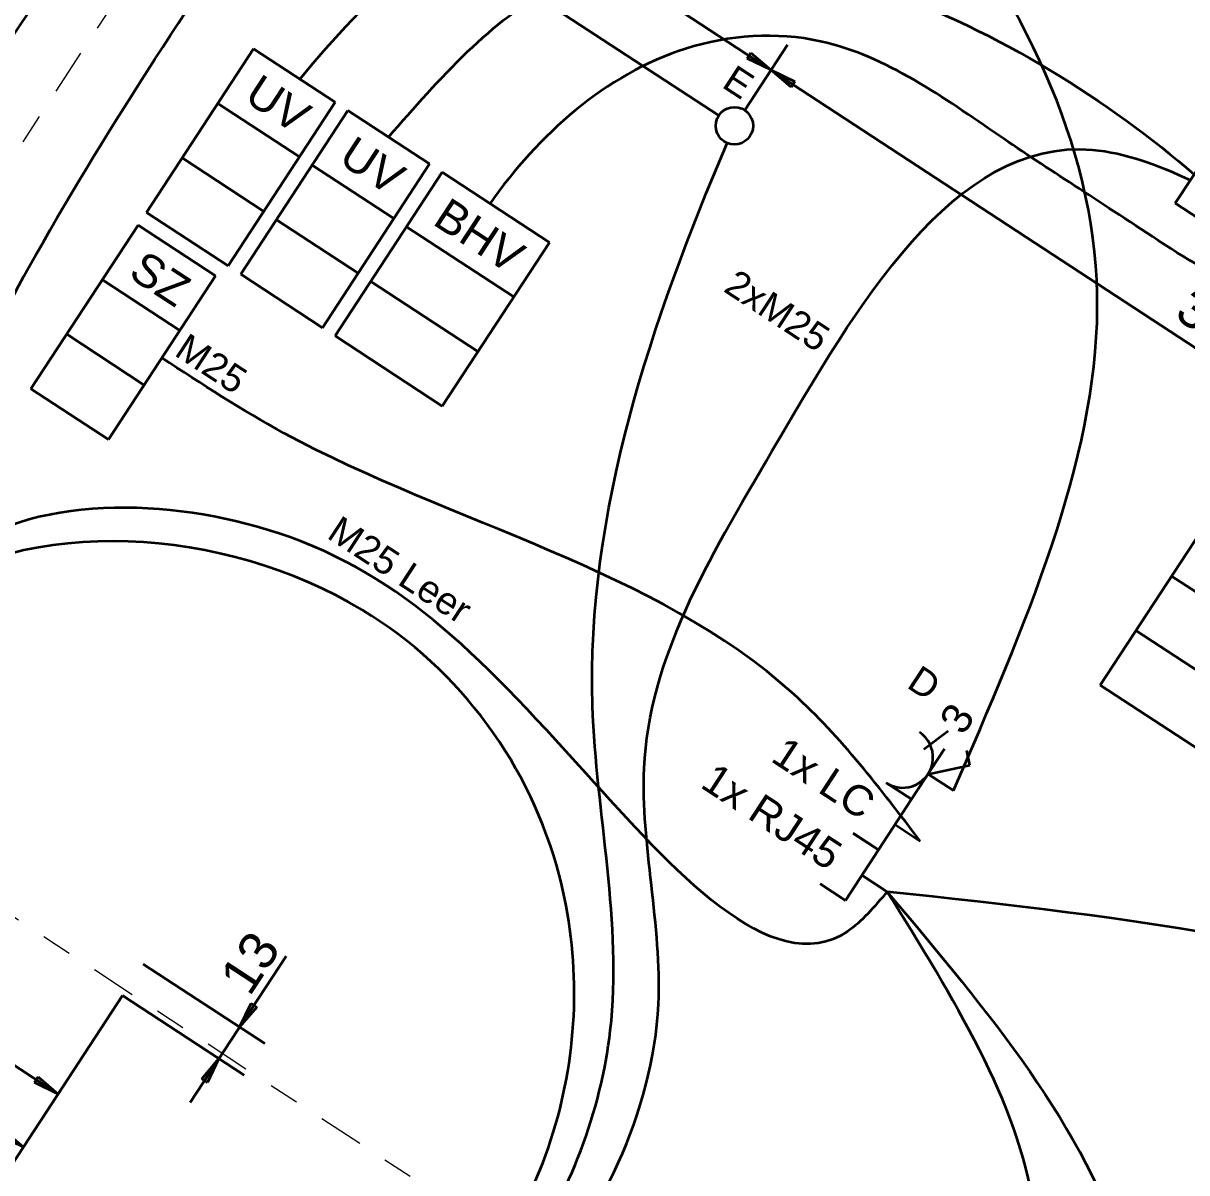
# Model space of a CAD drawing. Header units: metres. Extents: x 2696276 to 2696381, y 1245119 to 1245220.
# Drawn here: x 2696302.279 to 2696306.132, y 1245178.768 to 1245182.574 of the extents above; entities that cross this region are included whole.
import ezdxf
from ezdxf.lldxf.tags import DXFTag

# ---------------------------------------------------------------- set-up
doc = ezdxf.new("R2010")
doc.units = ezdxf.units.M
doc.linetypes.add('000_hbf_Strichpunkt 3_1_1mm Achsen', pattern=[0.25, 0.15, -0.05, 0, -0.05])
for name, color, linetype, lineweight, true_color in [('011_232.51_Lichtinstallationen allgemein', 150, 'Continuous', 35, 0x0080ff), ('011_232.51_Lichtinstallationen allgemein_Deckenltg', 150, 'Continuous', 35, 0x0080ff), ('014_232.62_Storeninstallationen_Deckenltg', 1, 'Continuous', 35, 0xff0000), ('016_232.70_HLKS-Installation', 5, 'Continuous', 35, 0x0000ff), ('016_232.70_HLKS-Installation_Bodenltg', 5, 'STRICHLINIE', 35, 0x0000ff), ('018_233.01_Innenleuchten', 150, 'Continuous', 35, 0x0080ff), ('032_236.0__Telekommunikationsinstallationen', 3, 'Continuous', 35, 0x00ff00), ('032_236.0__Telekommunikationsinstallationen_Deckenltg', 3, 'Continuous', 35, 0x00ff00), ('035_236.3__UKV-Installationen', 24, 'Continuous', 35, 0x993300), ('035_236.3__UKV-Installationen_Bodenltg', 24, 'STRICHLINIE', 35, 0x993300), ('035_236.3__UKV-Installationen_Deckenltg', 24, 'Continuous', 35, 0x993300)]:
    doc.layers.add(name, color=color, linetype=linetype, lineweight=lineweight, true_color=true_color)
doc.layers.add('1_M01_Achsen.V', color=7, linetype='Continuous')
doc.layers.add('X_Mass', color=7, linetype='Continuous', lineweight=35)
doc.layers.add('X_Mass_Sperrzonen', color=7, linetype='Continuous', lineweight=35)
doc.styles.get("Standard").update_dxf_attribs({"font": 'arial.ttf'})
tags = doc.linetypes.add('STRICHLINIE', pattern=[19.05, 12.7, -6.35]).pattern_tags.tags
tags[6:7] = [DXFTag(74, 4), DXFTag(75, 0), DXFTag(340, '0'), DXFTag(46, 0.0), DXFTag(50, 0.0), DXFTag(44, 0.0), DXFTag(45, 0.0)]
tags[4:5] = [DXFTag(74, 4), DXFTag(75, 0), DXFTag(340, '0'), DXFTag(46, 0.0), DXFTag(50, 0.0), DXFTag(44, 0.0), DXFTag(45, 0.0)]

# ---------------------------------------------------------------- blocks, each defined once
blk = doc.blocks.new('Schalterplatte UP-A0S2JCCE73', base_point=(344.39, 1446.89))
at = {"color": 0, "lineweight": -2}
for p, q in [((344.39, 1466.89), (364.39, 1466.89)), ((344.39, 1446.89), (344.39, 1466.89)), ((364.39, 1466.89), (364.39, 1446.89)), ((364.39, 1446.89), (344.39, 1446.89))]:
    blk.add_line(p, q, dxfattribs=at)
blk = doc.blocks.new('Steckdose T13_ UP_ 3-fach_ geschaltet-A0S2JCFE73', base_point=(369.39, 1233.89))
at = {"color": 0, "lineweight": -2}
for p, q in [((373.7, 1250.07), (377.09, 1259.51)), ((389.39, 1253.89), (385.85, 1257.44)), ((379.39, 1233.89), (379.39, 1253.89)), ((379.39, 1243.89), (389.39, 1253.89)), ((379.39, 1243.89), (389.39, 1243.89))]:
    blk.add_line(p, q, dxfattribs=at)
blk.add_ellipse((369.39, 1243.89), major_axis=(0, -10), ratio=1, start_param=0, end_param=3.141593, dxfattribs=at)
at = {"color": 0, "lineweight": -2, "insert": (372.26, 1260.68), "char_height": 10, "attachment_point": 1, "rotation": 90}
blk.add_mtext('{\\fArial;3}', dxfattribs=at)
blk = doc.blocks.new('Gruppenzuleitung-A0S2JCGU73', base_point=(410.97, 1299.73))
at = {"color": 0, "lineweight": -2}
for p, q in [((453.37, 1364.53), (410.97, 1364.53)), ((410.97, 1364.53), (410.97, 1299.73)), ((453.37, 1299.73), (453.37, 1364.53)), ((410.97, 1342.93), (453.37, 1342.93)), ((410.97, 1321.33), (453.37, 1321.33)), ((410.97, 1299.73), (453.37, 1299.73))]:
    blk.add_line(p, q, dxfattribs=at)
at = {"color": 0, "lineweight": -2, "insert": (417.26, 1359.13), "char_height": 10.8, "attachment_point": 1}
blk.add_mtext('{\\fArial;BHV}', dxfattribs=at)
blk = doc.blocks.new('0_232.51_Lichtinstallationen allgemein_Bodenltg-A0S2JCHU73', base_point=(35.55, 1048.96))
at = {"color": 0, "linetype": 'ByBlock', "lineweight": -2, "ltscale": 0.35}
blk.add_open_spline([(56.39, 1048.96), (54.19, 1070.15), (48.21, 1127.58), (28.2, 1285.56), (39.99, 1427.07), (39.9, 1531.63), (39.89, 1534.96)], degree=3, knots=[0, 0, 0, 0, 63.916986, 173.262572, 476.943673, 486.943673, 486.943673, 486.943673, 486.943673], dxfattribs=at)
blk = doc.blocks.new('1xRJ45-Steckdose_ UP-A0S2JCIA73', base_point=(318.22, 1193.89))
at = {"color": 0, "lineweight": -2}
for p, q in [((379.39, 1213.89), (369.39, 1213.89)), ((379.39, 1193.89), (379.39, 1213.89)), ((379.39, 1203.89), (389.39, 1203.89)), ((369.39, 1193.89), (379.39, 1193.89))]:
    blk.add_line(p, q, dxfattribs=at)
at = {"color": 0, "lineweight": -2, "insert": (318.22, 1208.89), "char_height": 10, "attachment_point": 1}
blk.add_mtext('{\\fArial;1x RJ45}', dxfattribs=at)
blk = doc.blocks.new('0_232.51_Lichtinstallationen allgemein_Deckenltg-A0S2JCKC73', base_point=(438.39, 910.39))
at = {"color": 0, "linetype": 'ByBlock', "lineweight": -2, "ltscale": 0.35}
blk.add_open_spline([(462.95, 1449.81), (493.34, 1413.48), (565.38, 1327.34), (580.39, 1142.74), (552.65, 958.99), (460.39, 916.84), (438.39, 910.39)], degree=3, knots=[0, 0, 0, 0, 138.72305, 328.853891, 548.715419, 617.489436, 617.489436, 617.489436, 617.489436], dxfattribs=at)
blk = doc.blocks.new('0_236.3_UKV-Installationen_Bodenltg-A0S2JCL873', base_point=(389.39, 845.96))
at = {"color": 0, "lineweight": -2}
blk.add_open_spline([(389.39, 1203.89), (438.81, 1189.02), (570.32, 1149.45), (589.82, 987.98), (593.33, 856.02), (567.57, 847.22), (563.89, 845.96)], degree=3, knots=[0, 0, 0, 0, 144.368215, 384.178447, 452.142868, 463.463135, 463.463135, 463.463135, 463.463135], dxfattribs=at)
blk = doc.blocks.new('0_232.51_Lichtinstallationen allgemein_Deckenltg-A0S2JCM473', base_point=(16.74, 836.97))
at = {"color": 0, "linetype": 'ByBlock', "lineweight": -2, "ltscale": 0.35}
blk.add_open_spline([(418.39, 874.75), (413.36, 873.84), (396.99, 870.85), (363.83, 877.24), (314.8, 879.97), (248.54, 880.92), (179.62, 879.93), (109.15, 880.49), (64.43, 879.37), (20.42, 881.22), (16.68, 859.82), (16.73, 848.3), (16.77, 839.26), (16.82, 836.97)], degree=3, knots=[0, 0, 0, 0, 15.268094, 49.674885, 99.570193, 163.088545, 247.762841, 308.628162, 368.074305, 400.157717, 408.76289, 428.867131, 435.74711, 435.74711, 435.74711, 435.74711], dxfattribs=at)
blk = doc.blocks.new('0_236.3_UKV-Installationen_Deckenltg-A0S2JCPQ73', base_point=(66.12, 1048.96))
at = {"color": 0, "linetype": 'ByBlock', "lineweight": -2, "ltscale": 0.35}
blk.add_open_spline([(389.39, 1203.89), (388.56, 1197.36), (383.2, 1155.28), (259.59, 1189.52), (164.72, 1211.33), (63.1, 1148.28), (66.06, 1087.3), (77.09, 1064.64), (76.54, 1052.32), (76.39, 1048.96)], degree=3, knots=[0, 0, 0, 0, 18.585915, 119.695291, 252.970899, 362.112816, 399.202348, 425.863058, 435.863058, 435.863058, 435.863058, 435.863058], dxfattribs=at)
blk = doc.blocks.new('Gruppenzuleitung-A0S2JCPU73', base_point=(98.32, 1257.75))
at = {"color": 0, "linetype": 'ByBlock', "lineweight": -2, "ltscale": 0.35}
for p, q in [((130.66, 1322.55), (98.32, 1322.55)), ((98.32, 1322.55), (98.32, 1257.75)), ((130.66, 1257.75), (130.66, 1322.55)), ((98.32, 1300.95), (130.66, 1300.95)), ((98.32, 1279.35), (130.66, 1279.35)), ((98.32, 1257.75), (130.66, 1257.75))]:
    blk.add_line(p, q, dxfattribs=at)
at = {"color": 0, "linetype": 'ByBlock', "lineweight": -2, "ltscale": 0.35, "insert": (104.65, 1317.15), "char_height": 10.8, "attachment_point": 1}
blk.add_mtext('{\\fArial;UV}', dxfattribs=at)
blk = doc.blocks.new('0_232.62_Storeninstallationen_Deckenltg-A0S2JCTQ73', base_point=(79.27, 1322.55))
at = {"color": 0, "linetype": 'ByBlock', "lineweight": -2, "ltscale": 0.35}
blk.add_open_spline([(319.58, 1567.29), (233.97, 1531.55), (113.45, 1481.23), (83.05, 1357.14), (79.27, 1322.55)], degree=3, knots=[0, 0, 0, 0, 256.014376, 360.378361, 360.378361, 360.378361, 360.378361], dxfattribs=at)
blk = doc.blocks.new('0_232.51_Lichtinstallationen allgemein_Deckenltg-A0S2JCWG73', base_point=(276.17, 879.81))
at = {"color": 0, "linetype": 'ByBlock', "lineweight": -2, "ltscale": 0.35}
blk.add_open_spline([(418.39, 879.81), (414.19, 881.3), (391.99, 889.16), (352.97, 938.5), (371.69, 1027.88), (362.19, 1127.44), (282.29, 1199.69), (277.75, 1309.96), (270.18, 1439.84), (333.17, 1454.55), (344.39, 1455.99)], degree=3, knots=[0, 0, 0, 0, 13.352388, 70.50283, 166.39622, 275.611475, 353.84389, 467.2828, 612.747766, 646.681726, 646.681726, 646.681726, 646.681726], dxfattribs=at)
blk = doc.blocks.new('0_232.51_Lichtinstallationen allgemein_Bodenltg-A0S2JCXW73', base_point=(-28.61, 1048.96))
at = {"color": 0, "linetype": 'ByBlock', "lineweight": -2, "ltscale": 0.35}
blk.add_open_spline([(-28.61, 1048.96), (-26.4, 1070.15), (-20.42, 1127.58), (-0.42, 1285.56), (-12.2, 1427.07), (-12.11, 1531.63), (-12.11, 1534.96)], degree=3, knots=[0, 0, 0, 0, 63.916986, 173.262572, 476.943673, 486.943673, 486.943673, 486.943673, 486.943673], dxfattribs=at)
blk = doc.blocks.new('Maß-A0S2JD0Q73', base_point=(196.39, 1019.11))
at = {"color": 7, "linetype": 'ByBlock', "lineweight": -2, "ltscale": 0.35, "true_color": 0xffffff}
for p, q in [((234.5, 1019.11), (234.5, 1077.06)), ((234.5, 1048.96), (233.36, 1057.64)), ((233.36, 1057.64), (235.64, 1057.64)), ((235.64, 1057.64), (234.5, 1048.96)), ((244.5, 1048.96), (196.39, 1048.96)), ((244.5, 1036.46), (196.39, 1036.46)), ((233.36, 1027.79), (234.5, 1036.46)), ((234.5, 1036.46), (235.64, 1027.79)), ((235.64, 1027.79), (233.36, 1027.79))]:
    blk.add_line(p, q, dxfattribs=at)
for points in [[(234.5, 1048.96), (233.36, 1057.64), (235.64, 1057.64)], [(234.5, 1036.46), (235.64, 1027.79), (233.36, 1027.79)]]:
    blk.add_solid(points, dxfattribs=at)
at = {"color": 7, "linetype": 'ByBlock', "lineweight": -2, "ltscale": 0.35, "true_color": 0xffffff, "insert": (219.39, 1058.95), "char_height": 12.5, "attachment_point": 1, "rotation": 90}
blk.add_mtext('{\\fArial;13}', dxfattribs=at)
blk = doc.blocks.new('Maß-A0S2JDAS73', base_point=(49.9, 1388.4))
at = {"color": 0, "linetype": 'ByBlock', "lineweight": -2, "ltscale": 0.35}
for p, q in [((76.5, 1535.03), (61.86, 1535.03)), ((65.36, 1526.36), (66.5, 1535.03)), ((66.5, 1535.03), (67.64, 1526.36)), ((66.5, 1535.03), (66.5, 1388.4)), ((67.64, 1526.36), (65.36, 1526.36)), ((66.5, 1388.4), (65.36, 1397.07)), ((65.36, 1397.07), (67.64, 1397.07)), ((67.64, 1397.07), (66.5, 1388.4)), ((56.5, 1388.4), (202.02, 1388.4))]:
    blk.add_line(p, q, dxfattribs=at)
for points in [[(66.5, 1535.03), (67.64, 1526.36), (65.36, 1526.36)], [(66.5, 1388.4), (65.36, 1397.07), (67.64, 1397.07)]]:
    blk.add_solid(points, dxfattribs=at)
at = {"color": 0, "linetype": 'ByBlock', "lineweight": -2, "ltscale": 0.35, "insert": (49.9, 1420.86), "char_height": 12.5, "attachment_point": 1, "rotation": 90}
blk.add_mtext('{\\fArial;147}', dxfattribs=at)
blk = doc.blocks.new('0_032_236.0__Telekommunikationsinstallationen_Deckenltg-A0S2JDBA73', base_point=(91.64, 1220.31))
at = {"color": 0, "linetype": 'ByBlock', "lineweight": -2, "ltscale": 0.35}
blk.add_open_spline([(389.39, 1223.89), (368.94, 1231.13), (288.02, 1259.75), (186.36, 1220.58), (107.46, 1220.27), (91.64, 1220.31)], degree=3, knots=[0, 0, 0, 0, 64.167177, 253.878123, 301.342052, 301.342052, 301.342052, 301.342052], dxfattribs=at)
blk = doc.blocks.new('Gruppenzuleitung-A0S2JDCO73', base_point=(135.66, 1257.75))
at = {"color": 0, "lineweight": -2}
for p, q in [((178.06, 1322.55), (135.66, 1322.55)), ((135.66, 1322.55), (135.66, 1257.75)), ((178.06, 1257.75), (178.06, 1322.55)), ((135.66, 1300.95), (178.06, 1300.95)), ((135.66, 1279.35), (178.06, 1279.35)), ((135.66, 1257.75), (178.06, 1257.75))]:
    blk.add_line(p, q, dxfattribs=at)
at = {"color": 0, "lineweight": -2, "insert": (141.95, 1317.15), "char_height": 10.8, "attachment_point": 1}
blk.add_mtext('{\\fArial;BHV}', dxfattribs=at)
blk = doc.blocks.new('0_236.3_UKV-Installationen_Deckenltg-A0S2JDDQ73', base_point=(389.39, 1203.89))
at = {"color": 0, "linetype": 'ByBlock', "lineweight": -2, "ltscale": 0.35}
blk.add_open_spline([(813.89, 1252.97), (811.13, 1259.15), (797.53, 1289.55), (707.46, 1285.64), (571.37, 1296.7), (460.94, 1240.39), (389.39, 1203.89)], degree=3, knots=[0, 0, 0, 0, 19.605554, 96.356642, 221.512828, 451.891016, 451.891016, 451.891016, 451.891016], dxfattribs=at)
blk = doc.blocks.new('0_232.51_Lichtinstallationen allgemein_Bodenltg-A0S2JDEK73', base_point=(209.29, 878.14))
at = {"color": 0, "linetype": 'ByBlock', "lineweight": -2, "ltscale": 0.35}
blk.add_open_spline([(418.39, 878.14), (414.18, 878.9), (396.16, 882.13), (369.82, 901.34), (348.69, 936.61), (349.59, 983.58), (360.25, 1042.36), (342.16, 1128.12), (246.63, 1217.65), (220.54, 1319.45), (209.29, 1382.31)], degree=3, knots=[0, 0, 0, 0, 12.787431, 54.735445, 92.609888, 131.737211, 191.676962, 272.955484, 380.725135, 572.286726, 572.286726, 572.286726, 572.286726], dxfattribs=at)
blk = doc.blocks.new('Deckenlampendübel-A0S2JDI073', base_point=(202.02, 1382.21))
at = {"color": 0, "lineweight": -2}
blk.add_circle((208.2, 1388.4), 6.19, dxfattribs=at)
blk = doc.blocks.new('0_232.51_Lichtinstallationen allgemein_Deckenltg-A0S2JDKW73', base_point=(438.39, 908.8))
at = {"color": 0, "linetype": 'ByBlock', "lineweight": -2, "ltscale": 0.35}
blk.add_open_spline([(603.18, 1382.36), (613.18, 1274.88), (628.77, 1107.57), (523.32, 928.28), (451.14, 910.9), (438.39, 908.8)], degree=3, knots=[0, 0, 0, 0, 322.521697, 502.056633, 540.81849, 540.81849, 540.81849, 540.81849], dxfattribs=at)
blk = doc.blocks.new('Maß-A0S2JDN673', base_point=(196.39, 1019.11))
at = {"color": 7, "linetype": 'ByBlock', "lineweight": -2, "ltscale": 0.35, "true_color": 0xffffff}
for p, q in [((234.5, 1019.11), (234.5, 1077.06)), ((234.5, 1048.96), (233.36, 1057.64)), ((233.36, 1057.64), (235.64, 1057.64)), ((235.64, 1057.64), (234.5, 1048.96)), ((244.5, 1048.96), (196.39, 1048.96)), ((244.5, 1036.46), (196.39, 1036.46)), ((233.36, 1027.79), (234.5, 1036.46)), ((234.5, 1036.46), (235.64, 1027.79)), ((235.64, 1027.79), (233.36, 1027.79))]:
    blk.add_line(p, q, dxfattribs=at)
for points in [[(234.5, 1048.96), (233.36, 1057.64), (235.64, 1057.64)], [(234.5, 1036.46), (235.64, 1027.79), (233.36, 1027.79)]]:
    blk.add_solid(points, dxfattribs=at)
at = {"color": 7, "linetype": 'ByBlock', "lineweight": -2, "ltscale": 0.35, "true_color": 0xffffff, "insert": (219.39, 1058.95), "char_height": 12.5, "attachment_point": 1, "rotation": 90}
blk.add_mtext('{\\fArial;13}', dxfattribs=at)
blk = doc.blocks.new('0_232.51_Lichtinstallationen allgemein_Bodenltg-A0S2JDNQ73', base_point=(56.23, 877.07))
at = {"color": 0, "linetype": 'ByBlock', "lineweight": -2, "ltscale": 0.35}
blk.add_open_spline([(418.39, 877.07), (415.31, 877.17), (391.1, 878.69), (355.17, 899.48), (332.59, 950.56), (341.68, 995.49), (348.09, 1040.36), (339.28, 1093.57), (295.83, 1162.82), (180.92, 1208.03), (60.58, 1140.44), (57.31, 1068.94), (56.39, 1048.96)], degree=3, knots=[0, 0, 0, 0, 9.239752, 72.815015, 110.414714, 170.170666, 205.343224, 246.503316, 329.328898, 438.603492, 589.387544, 647.847477, 647.847477, 647.847477, 647.847477], dxfattribs=at)
blk = doc.blocks.new('Gruppenzuleitung-A0S2JDS073', base_point=(60.98, 1187.95))
at = {"color": 0, "linetype": 'ByBlock', "lineweight": -2, "ltscale": 0.35}
for p, q in [((60.98, 1187.95), (60.98, 1252.75)), ((60.98, 1252.75), (91.64, 1252.75)), ((91.64, 1252.75), (91.64, 1187.95)), ((91.64, 1231.15), (60.98, 1231.15)), ((91.64, 1209.55), (60.98, 1209.55)), ((91.64, 1187.95), (60.98, 1187.95))]:
    blk.add_line(p, q, dxfattribs=at)
at = {"color": 0, "linetype": 'ByBlock', "lineweight": -2, "ltscale": 0.35, "insert": (67.2, 1247.35), "char_height": 10.8, "attachment_point": 1}
blk.add_mtext('{\\fArial;SZ}', dxfattribs=at)
blk = doc.blocks.new('0_232.51_Lichtinstallationen allgemein_Bodenltg-A0S2JDSC73', base_point=(39.89, 1243.89))
at = {"color": 0, "linetype": 'ByBlock', "lineweight": -2, "ltscale": 0.35}
blk.add_open_spline([(389.39, 1243.89), (379.43, 1302.37), (349.8, 1476.35), (163.55, 1511.57), (39.89, 1534.96)], degree=3, knots=[0, 0, 0, 0, 166.680104, 495.928194, 495.928194, 495.928194, 495.928194], dxfattribs=at)
blk = doc.blocks.new('Maß-A0S2JDSK73', base_point=(106.7, 987.5))
at = {"color": 7, "linetype": 'ByBlock', "lineweight": -2, "ltscale": 0.35, "true_color": 0xffffff}
for p, q in [((106.7, 987.5), (106.7, 1036.46)), ((196.39, 987.5), (196.39, 1036.46)), ((106.7, 997.5), (115.37, 998.64)), ((115.37, 998.64), (115.37, 996.36)), ((187.72, 996.36), (187.72, 998.64)), ((187.72, 998.64), (196.39, 997.5)), ((196.39, 997.5), (106.7, 997.5)), ((115.37, 996.36), (106.7, 997.5)), ((196.39, 997.5), (187.72, 996.36))]:
    blk.add_line(p, q, dxfattribs=at)
for points in [[(106.7, 997.5), (115.37, 998.64), (115.37, 996.36)], [(196.39, 997.5), (187.72, 996.36), (187.72, 998.64)]]:
    blk.add_solid(points, dxfattribs=at)
at = {"color": 7, "linetype": 'ByBlock', "lineweight": -2, "ltscale": 0.35, "true_color": 0xffffff, "insert": (136.11, 1014.2), "char_height": 12.5, "attachment_point": 1}
blk.add_mtext('{\\fArial;90}', dxfattribs=at)
blk = doc.blocks.new('Maß-A0S2JDTI73', base_point=(26.39, 1359.96))
at = {"color": 0, "linetype": 'ByBlock', "lineweight": -2, "ltscale": 0.35}
for p, q in [((208.2, 1420.5), (208.2, 1394.58)), ((813.89, 1410.5), (26.39, 1410.5)), ((199.53, 1409.36), (199.53, 1411.64)), ((199.53, 1411.64), (208.2, 1410.5)), ((208.2, 1410.5), (199.53, 1409.36)), ((208.2, 1410.5), (216.88, 1411.64)), ((216.88, 1409.36), (208.2, 1410.5)), ((216.88, 1411.64), (216.88, 1409.36))]:
    blk.add_line(p, q, dxfattribs=at)
for points in [[(208.2, 1410.5), (199.53, 1409.36), (199.53, 1411.64)], [(208.2, 1410.5), (216.88, 1411.64), (216.88, 1409.36)]]:
    blk.add_solid(points, dxfattribs=at)
at = {"color": 0, "linetype": 'ByBlock', "lineweight": -2, "ltscale": 0.35, "insert": (364.41, 1427.39), "char_height": 12.5, "attachment_point": 1}
blk.add_mtext('{\\fArial;394}', dxfattribs=at)
blk = doc.blocks.new('0_232.70_HLKS-Installation_Bodenltg-A0S2JDUW73', base_point=(154.57, 1322.55))
at = {"color": 0, "lineweight": -2}
blk.add_open_spline([(379.45, 1446.89), (379.12, 1445.55), (376.1, 1433.16), (331.18, 1433.83), (284.44, 1432.9), (221.41, 1436.21), (167.15, 1395.12), (155.48, 1350.07), (154.57, 1322.55)], degree=3, knots=[0, 0, 0, 0, 4.03775, 37.339624, 100.63207, 167.291028, 212.054576, 294.632332, 294.632332, 294.632332, 294.632332], dxfattribs=at)
blk = doc.blocks.new('0_232.62_Storeninstallationen_Deckenltg-A0S2JDVS73', base_point=(114.36, 1322.55))
at = {"color": 0, "linetype": 'ByBlock', "lineweight": -2, "ltscale": 0.35}
blk.add_open_spline([(114.36, 1322.55), (118, 1348.24), (132.43, 1450.4), (271.5, 1468.3), (344.39, 1458.27)], degree=3, knots=[0, 0, 0, 0, 74.151826, 294.879599, 294.879599, 294.879599, 294.879599], dxfattribs=at)
blk = doc.blocks.new('Gruppenzuleitung-A0S2JDW073', base_point=(60.98, 1257.75))
at = {"color": 0, "linetype": 'ByBlock', "lineweight": -2, "ltscale": 0.35}
for p, q in [((93.32, 1322.55), (60.98, 1322.55)), ((60.98, 1322.55), (60.98, 1257.75)), ((93.32, 1257.75), (93.32, 1322.55)), ((60.98, 1300.95), (93.32, 1300.95)), ((60.98, 1279.35), (93.32, 1279.35)), ((60.98, 1257.75), (93.32, 1257.75))]:
    blk.add_line(p, q, dxfattribs=at)
at = {"color": 0, "linetype": 'ByBlock', "lineweight": -2, "ltscale": 0.35, "insert": (67.31, 1317.15), "char_height": 10.8, "attachment_point": 1}
blk.add_mtext('{\\fArial;UV}', dxfattribs=at)
blk = doc.blocks.new('0_236.3_UKV-Installationen_Bodenltg-A0S2JDXY73', base_point=(389.39, 457.96))
at = {"color": 0, "lineweight": -2}
blk.add_open_spline([(553.89, 457.96), (551.3, 506.42), (543.8, 646.53), (491.79, 859.3), (551.92, 1128.47), (426.77, 1186.55), (389.39, 1203.89)], degree=3, knots=[0, 0, 0, 0, 144.457958, 417.654789, 688.309906, 803.541865, 803.541865, 803.541865, 803.541865], dxfattribs=at)
blk = doc.blocks.new('1xOTO-Steckdose_ UP-A0S2JDYW73', base_point=(332.98, 1213.89))
at = {"color": 0, "lineweight": -2}
for p, q in [((369.39, 1233.89), (379.39, 1233.89)), ((379.39, 1233.89), (379.39, 1213.89)), ((379.39, 1223.89), (389.39, 1223.89)), ((379.39, 1213.89), (369.39, 1213.89))]:
    blk.add_line(p, q, dxfattribs=at)
at = {"color": 0, "lineweight": -2, "insert": (332.98, 1228.89), "char_height": 10, "attachment_point": 1}
blk.add_mtext('{\\fArial;1x LC}', dxfattribs=at)
blk = doc.blocks.new('Maß-A0S2JE1S73', base_point=(46.83, 966.5))
at = {"color": 7, "linetype": 'ByBlock', "lineweight": -2, "ltscale": 0.35, "true_color": 0xffffff}
for p, q in [((46.83, 966.5), (46.83, 1036.46)), ((196.39, 966.5), (196.39, 1036.46)), ((46.83, 976.5), (55.5, 977.64)), ((196.39, 976.5), (46.83, 976.5)), ((55.5, 975.36), (46.83, 976.5)), ((55.5, 977.64), (55.5, 975.36)), ((187.72, 975.36), (187.72, 977.64)), ((187.72, 977.64), (196.39, 976.5)), ((196.39, 976.5), (187.72, 975.36))]:
    blk.add_line(p, q, dxfattribs=at)
for points in [[(46.83, 976.5), (55.5, 977.64), (55.5, 975.36)], [(196.39, 976.5), (187.72, 975.36), (187.72, 977.64)]]:
    blk.add_solid(points, dxfattribs=at)
at = {"color": 7, "linetype": 'ByBlock', "lineweight": -2, "ltscale": 0.35, "true_color": 0xffffff, "insert": (131.96, 993.37), "char_height": 12.5, "attachment_point": 1}
blk.add_mtext('{\\fArial;150}', dxfattribs=at)
blk = doc.blocks.new('A$C4181af03')
at = {"layer": '1_M01_Achsen.V', "color": 62, "linetype": '000_hbf_Strichpunkt 3_1_1mm Achsen', "lineweight": 13, "true_color": 0x8cbb26}
blk.add_line((0.1389, 17.8496), (0.1389, -15.1504), dxfattribs=at)
blk.add_line((0.1389, 17.8496), (0.1389, -15.1504), dxfattribs=at)
at = {"layer": '1_M01_Achsen.V', "color": 7, "linetype": '000_hbf_Strichpunkt 3_1_1mm Achsen', "lineweight": 13}
blk.add_line((9.6389, 10.3846), (-9.3611, 10.3846), dxfattribs=at)
blk.add_line((9.6389, 10.3846), (-9.3611, 10.3846), dxfattribs=at)
blk = doc.blocks.new('A$Ccc2696ef')
blk.add_blockref('A$C4181af03', (0, 0))

msp = doc.modelspace()

# ---------------------------------------------------------------- block references
at = {"rotation": 326.8000002754653}
msp.add_blockref('A$Ccc2696ef', (2696295.2894, 1245171.7568), dxfattribs=at)
at = {"layer": '011_232.51_Lichtinstallationen allgemein', "linetype": 'Continuous', "ltscale": 0.35, "xscale": 0.01, "yscale": 0.01, "zscale": 0.01, "rotation": 326.8000002754653}
for name, p in [('Schalterplatte UP-A0S2JCCE73', (2696306.0938, 1245181.9782)), ('Steckdose T13_ UP_ 3-fach_ geschaltet-A0S2JCFE73', (2696305.1367, 1245180.059))]:
    msp.add_blockref(name, p, dxfattribs=at)
at = {"layer": '011_232.51_Lichtinstallationen allgemein_Deckenltg', "ltscale": 0.35, "xscale": 0.01, "yscale": 0.01, "zscale": 0.01, "rotation": 326.8000002754653}
for name, p in [('0_232.51_Lichtinstallationen allgemein_Bodenltg-A0S2JCXW73', (2696300.7938, 1245180.6908)), ('0_232.51_Lichtinstallationen allgemein_Bodenltg-A0S2JCHU73', (2696301.3306, 1245180.3395)), ('0_232.51_Lichtinstallationen allgemein_Bodenltg-A0S2JDSC73', (2696302.4343, 1245181.9469)), ('0_232.51_Lichtinstallationen allgemein_Deckenltg-A0S2JCWG73', (2696302.4178, 1245177.6066)), ('0_232.51_Lichtinstallationen allgemein_Bodenltg-A0S2JDEK73', (2696301.8491, 1245177.9588)), ('0_232.51_Lichtinstallationen allgemein_Deckenltg-A0S2JCKC73', (2696303.9427, 1245176.9742)), ('0_232.51_Lichtinstallationen allgemein_Bodenltg-A0S2JDNQ73', (2696300.5624, 1245178.788)), ('0_232.51_Lichtinstallationen allgemein_Deckenltg-A0S2JDKW73', (2696303.934, 1245176.9609)), ('0_232.51_Lichtinstallationen allgemein_Deckenltg-A0S2JCM473', (2696300.0124, 1245178.6687))]:
    msp.add_blockref(name, p, dxfattribs=at)
at = {"layer": '014_232.62_Storeninstallationen_Deckenltg', "ltscale": 0.35, "xscale": 0.01, "yscale": 0.01, "zscale": 0.01, "rotation": 326.8000002754653}
for name, p in [('0_232.62_Storeninstallationen_Deckenltg-A0S2JCTQ73', (2696303.1946, 1245182.3894)), ('Gruppenzuleitung-A0S2JDW073', (2696302.6867, 1245181.9474)), ('Gruppenzuleitung-A0S2JCPU73', (2696302.9991, 1245181.7429))]:
    msp.add_blockref(name, p, dxfattribs=at)
at = {"layer": '014_232.62_Storeninstallationen_Deckenltg', "linetype": 'STRICHLINIE', "ltscale": 0.35, "xscale": 0.01, "yscale": 0.01, "zscale": 0.01, "rotation": 326.8000002754653}
msp.add_blockref('0_232.62_Storeninstallationen_Deckenltg-A0S2JDVS73', (2696303.4882, 1245182.1973), dxfattribs=at)
at = {"layer": '016_232.70_HLKS-Installation', "linetype": 'Continuous', "ltscale": 0.35, "xscale": 0.01, "yscale": 0.01, "zscale": 0.01, "rotation": 326.8000002754653}
for name, p in [('Gruppenzuleitung-A0S2JDCO73', (2696303.3116, 1245181.5385)), ('Gruppenzuleitung-A0S2JCGU73', (2696305.8451, 1245180.3822))]:
    msp.add_blockref(name, p, dxfattribs=at)
at = {"layer": '016_232.70_HLKS-Installation_Bodenltg', "linetype": 'STRICHLINIE', "ltscale": 0.35, "xscale": 0.01, "yscale": 0.01, "zscale": 0.01, "rotation": 326.8000002754653}
msp.add_blockref('0_232.70_HLKS-Installation_Bodenltg-A0S2JDUW73', (2696303.8246, 1245181.9771), dxfattribs=at)
at = {"layer": '018_233.01_Innenleuchten', "linetype": 'Continuous', "ltscale": 0.35, "xscale": 0.01, "yscale": 0.01, "zscale": 0.01, "rotation": 326.8000002754653}
msp.add_blockref('Deckenlampendübel-A0S2JDI073', (2696304.5483, 1245182.2165), dxfattribs=at)
at = {"layer": '032_236.0__Telekommunikationsinstallationen', "linetype": 'Continuous', "ltscale": 0.35, "xscale": 0.01, "yscale": 0.01, "zscale": 0.01, "rotation": 326.8000002754653}
msp.add_blockref('1xOTO-Steckdose_ UP-A0S2JDYW73', (2696304.7225, 1245180.091), dxfattribs=at)
at = {"layer": '032_236.0__Telekommunikationsinstallationen_Deckenltg', "ltscale": 0.35, "xscale": 0.01, "yscale": 0.01, "zscale": 0.01, "rotation": 326.8000002754653}
msp.add_blockref('Gruppenzuleitung-A0S2JDS073', (2696302.3045, 1245181.3633), dxfattribs=at)
at = {"layer": '032_236.0__Telekommunikationsinstallationen_Deckenltg', "linetype": 'ByBlock', "ltscale": 0.35, "xscale": 0.01, "yscale": 0.01, "zscale": 0.01, "rotation": 326.8000002754653}
msp.add_blockref('0_032_236.0__Telekommunikationsinstallationen_Deckenltg-A0S2JDBA73', (2696302.7382, 1245181.4661), dxfattribs=at)
at = {"layer": '035_236.3__UKV-Installationen', "linetype": 'Continuous', "ltscale": 0.35, "xscale": 0.01, "yscale": 0.01, "zscale": 0.01, "rotation": 326.8000002754653}
msp.add_blockref('1xRJ45-Steckdose_ UP-A0S2JCIA73', (2696304.4895, 1245180.0044), dxfattribs=at)
at = {"layer": '035_236.3__UKV-Installationen_Bodenltg', "linetype": 'STRICHLINIE', "ltscale": 0.35, "xscale": 0.01, "yscale": 0.01, "zscale": 0.01, "rotation": 326.8000002754653}
for name, p in [('0_236.3_UKV-Installationen_Bodenltg-A0S2JDXY73', (2696301.0554, 1245173.4567)), ('0_236.3_UKV-Installationen_Bodenltg-A0S2JCL873', (2696303.1799, 1245176.7034))]:
    msp.add_blockref(name, p, dxfattribs=at)
at = {"layer": '035_236.3__UKV-Installationen_Deckenltg', "ltscale": 0.35, "xscale": 0.01, "yscale": 0.01, "zscale": 0.01, "rotation": 326.8000002754653}
for name, p in [('0_236.3_UKV-Installationen_Deckenltg-A0S2JCPQ73', (2696301.5864, 1245180.1721)), ('0_236.3_UKV-Installationen_Deckenltg-A0S2JDDQ73', (2696305.1398, 1245179.6984))]:
    msp.add_blockref(name, p, dxfattribs=at)
at = {"layer": 'X_Mass', "ltscale": 0.35, "xscale": 0.01, "yscale": 0.01, "zscale": 0.01, "rotation": 326.8000002754653}
for name, p in [('Maß-A0S2JDTI73', (2696302.9569, 1245182.992)), ('Maß-A0S2JDAS73', (2696303.3093, 1245183.1012))]:
    msp.add_blockref(name, p, dxfattribs=at)
at = {"layer": 'X_Mass_Sperrzonen', "color": 0, "ltscale": 0.35, "xscale": 0.01, "yscale": 0.01, "zscale": 0.01, "rotation": 326.8000002754653}
for name, p in [('Maß-A0S2JE1S73', (2696300.9735, 1245179.5877)), ('Maß-A0S2JDSK73', (2696301.5894, 1245179.4356)), ('Maß-A0S2JD0Q73', (2696302.513, 1245179.209)), ('Maß-A0S2JDN673', (2696302.513, 1245179.209))]:
    msp.add_blockref(name, p, dxfattribs=at)

# ---------------------------------------------------------------- texts
at = {"layer": '011_232.51_Lichtinstallationen allgemein', "linetype": 'Continuous', "ltscale": 0.35, "insert": (2696305.3255, 1245180.4023), "char_height": 0.09, "attachment_point": 3, "rotation": 326.8, "line_spacing_factor": 1.002}
msp.add_mtext('{\\fArial;D}', dxfattribs=at)
at = {"layer": '011_232.51_Lichtinstallationen allgemein_Deckenltg', "ltscale": 0.35, "insert": (2696304.8009, 1245181.6604), "char_height": 0.09, "attachment_point": 2, "rotation": 326.802, "line_spacing_factor": 1.002}
msp.add_mtext('{\\fArial;2xM25}', dxfattribs=at)
at = {"layer": '018_233.01_Innenleuchten', "linetype": 'Continuous', "ltscale": 0.35, "insert": (2696304.7075, 1245182.3941, -55), "char_height": 0.09, "attachment_point": 3, "rotation": 326.8, "line_spacing_factor": 1.002}
msp.add_mtext('{\\fArial;E}', dxfattribs=at)
at = {"layer": '032_236.0__Telekommunikationsinstallationen_Deckenltg', "ltscale": 0.35, "insert": (2696302.9269, 1245181.4848), "char_height": 0.09, "attachment_point": 2, "rotation": 326.7994, "line_spacing_factor": 1.002}
msp.add_mtext('{\\fArial;M25}', dxfattribs=at)
at = {"layer": '035_236.3__UKV-Installationen_Bodenltg', "linetype": 'STRICHLINIE', "ltscale": 0.35, "insert": (2696303.5519, 1245180.802), "char_height": 0.09, "attachment_point": 2, "rotation": 326.8, "line_spacing_factor": 1.002}
msp.add_mtext('{\\fArial;M25 Leer}', dxfattribs=at)

doc.saveas('drawing.dxf')
